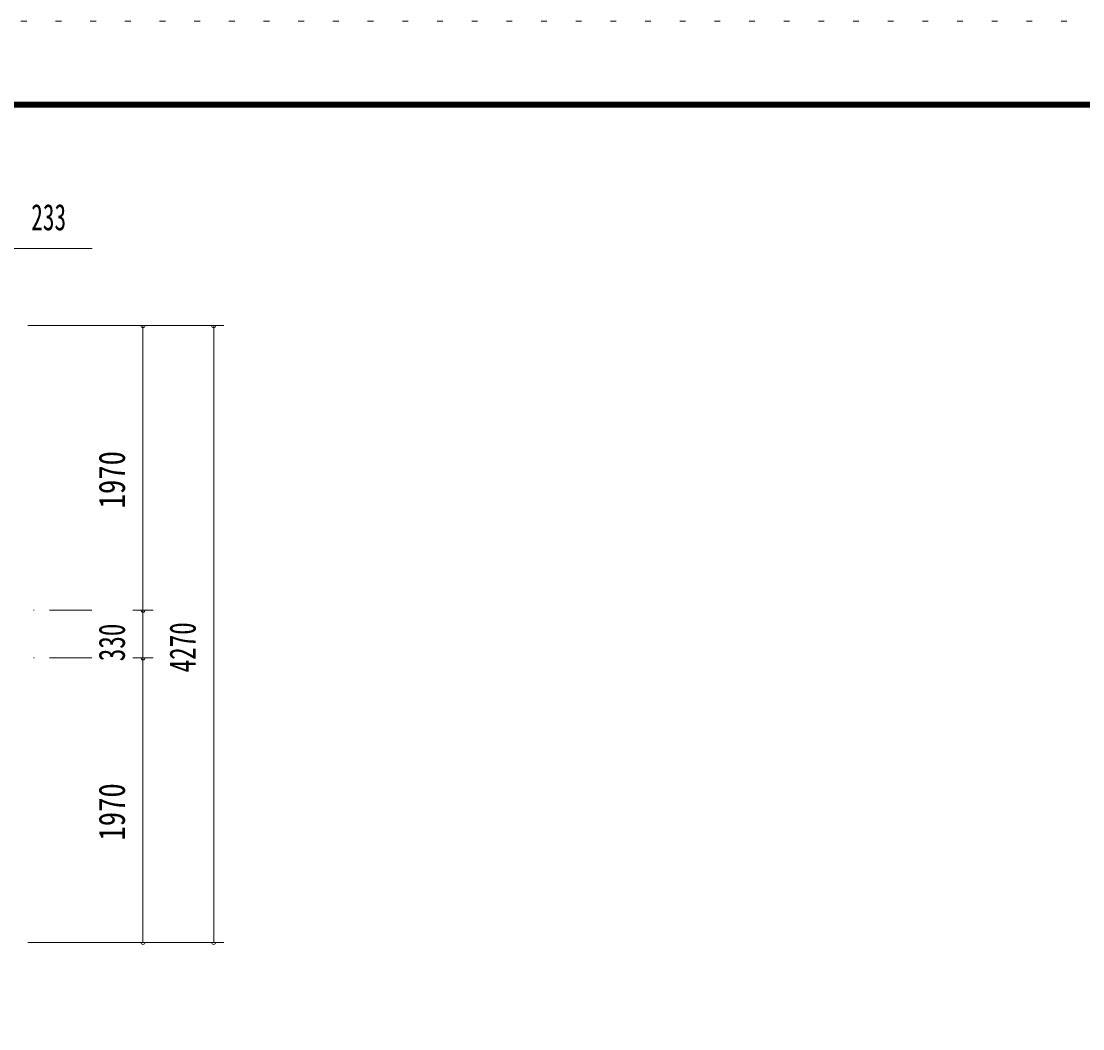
# Model space of a CAD drawing. Units: millimetres, scale not verified. Extents: x -31546 to 31551, y -14700 to 14700.
# Drawn here: x 3413 to 10761, y 7724 to 14700 of the extents above; entities that cross this region are included whole.
import ezdxf
from ezdxf.enums import TextEntityAlignment as Align

# ---------------------------------------------------------------- set-up
doc = ezdxf.new("R2010")
doc.units = ezdxf.units.MM
doc.header["$LTSCALE"] = 80
doc.linetypes.add('USER3', pattern=[24, 12, -5, 2, -5])
doc.linetypes.add('USER4', pattern=[3, 0.5, -2.5])
for name, color, linetype, lineweight in [('0-3_1-27CENTER', 3, 'USER3', 18), ('0-5_1-57DIM', 3, 'Continuous', 18), ('0-C_F-F1PAPER', 5, 'Continuous', 18), ('0-D_F-E_J_ADD', 5, 'USER4', 18)]:
    doc.layers.add(name, color=color, linetype=linetype, lineweight=lineweight)
doc.styles.add('ＭＳ ゴシック', font='')
doc.styles.get('ＭＳ ゴシック').set_extended_font_data('MS Gothic')

msp = doc.modelspace()

# ---------------------------------------------------------------- linework, layer by layer
at = {"layer": '0-3_1-27CENTER'}
for p, q in [((-7462.41, 10622.54), (3503.59, 10622.54)), ((-7462.41, 10292.54), (3503.59, 10292.54))]:
    msp.add_line(p, q, dxfattribs=at)
at = {"layer": '0-5_1-57DIM'}
for p, q in [((-7861.91, 13127.54), (3903.09, 13127.54)), ((3458.59, 12592.54), (4815.59, 12592.54)), ((4269.59, 12592.54), (4241.59, 12592.54)), ((4255.59, 12592.54), (4255.59, 8322.54)), ((4759.59, 12592.54), (4731.59, 12592.54)), ((4745.59, 12592.54), (4745.59, 8322.54)), ((3608.59, 10622.54), (3901.69, 10622.54)), ((4185.59, 10622.54), (4325.59, 10622.54)), ((4269.59, 10622.54), (4241.59, 10622.54)), ((3608.59, 10292.54), (3901.69, 10292.54)), ((4185.59, 10292.54), (4325.59, 10292.54)), ((4269.59, 10292.54), (4241.59, 10292.54)), ((3458.59, 8322.54), (4815.59, 8322.54)), ((4269.59, 8322.54), (4241.59, 8322.54)), ((4759.59, 8322.54), (4731.59, 8322.54))]:
    msp.add_line(p, q, dxfattribs=at)
for centre in [(4255.59, 12592.54), (4745.59, 12592.54), (4255.59, 10622.54), (4255.59, 10292.54), (4255.59, 8322.54), (4745.59, 8322.54)]:
    msp.add_arc(centre, 14, 180, 0, dxfattribs=at)
at = {"layer": '0-C_F-F1PAPER'}
for p, q in [((-9328.87, 14140), (30851.13, 14140)), ((-9325.37, 14136.5), (30847.63, 14136.5)), ((-9321.87, 14133), (30844.13, 14133)), ((-9318.37, 14129.5), (30840.63, 14129.5)), ((-9314.87, 14126), (30837.13, 14126)), ((-9311.37, 14122.5), (30833.63, 14122.5)), ((-9307.87, 14119), (30830.13, 14119)), ((-9304.37, 14115.5), (30826.63, 14115.5)), ((-9300.87, 14112), (30823.13, 14112)), ((-9297.37, 14108.5), (30819.63, 14108.5)), ((-9293.87, 14105), (30816.13, 14105))]:
    msp.add_line(p, q, dxfattribs=at)
at = {"layer": '0-D_F-E_J_ADD'}
msp.add_lwpolyline([(-10028.87, -14700), (-10028.87, 14700), (31551.13, 14700)], dxfattribs=at)

# ---------------------------------------------------------------- texts
at = {"layer": '0-5_1-57DIM', "color": 7, "style": 'ＭＳ ゴシック', "width": 0.65}
msp.add_text('233', height=182.3, dxfattribs=at).set_placement((3482.15, 13197.54), align=Align.BOTTOM_LEFT)
at = {"layer": '0-5_1-57DIM', "color": 7, "style": 'ＭＳ ゴシック'}
for s, width, p in [('1970', 0.8, (4185.59, 11327.28)), ('330', 0.7, (4185.59, 10268.79)), ('4270', 0.7, (4675.59, 10191.47)), ('1970', 0.8, (4185.59, 9027.28))]:
    msp.add_text(s, height=182.3, rotation=90, dxfattribs=dict(at, width=width)).set_placement(p, align=Align.BOTTOM_LEFT)

doc.saveas('drawing.dxf')
